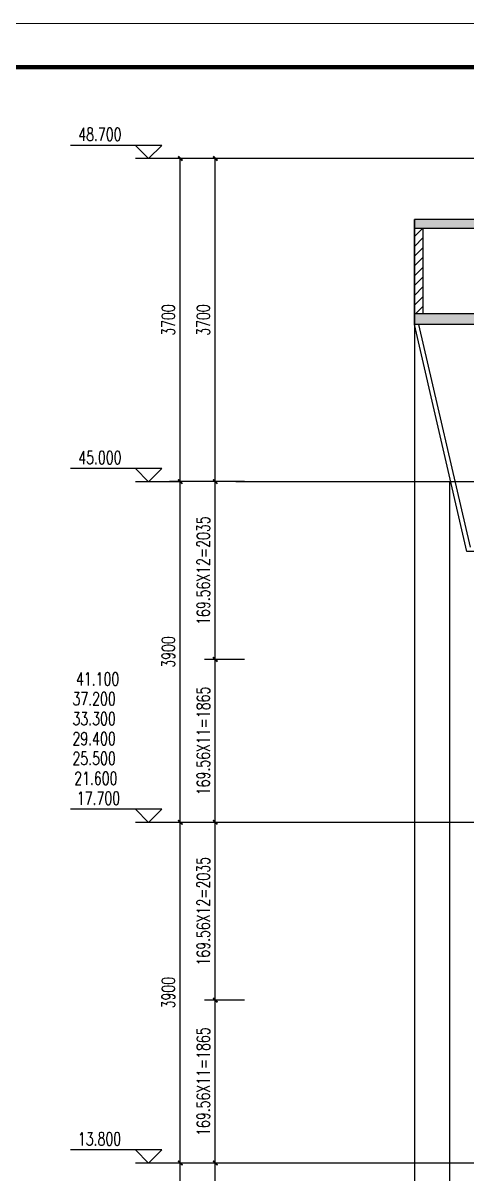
# Model space of a CAD drawing. Extents: x 1738711 to 2346805, y 1189731 to 2516152.
# Drawn here: x 2037918 to 2042993, y 1384747 to 1397922 of the extents above; entities that cross this region are included whole.
import ezdxf
from ezdxf.enums import TextEntityAlignment as Align

# ---------------------------------------------------------------- set-up
doc = ezdxf.new("R2010")
doc.units = 0
doc.header["$LTSCALE"] = 1000
doc.header["$MEASUREMENT"] = 0
doc.linetypes.add('复件 140224通州运河二期售楼部条件图_t3$0$X-ME SHAFT SH$0$X-B2$0$WATER_LINE', pattern=[0])
for name, color, linetype in [('DIM_ELEV', 3, 'Continuous'), ('DOTE', 1, 'Continuous'), ('PUB_DIM', 3, 'Continuous'), ('PUB_HATCH', 8, 'Continuous'), ('PUB_TEXT', 7, 'Continuous'), ('TK', 4, 'Continuous'), ('WALL', 40, 'Continuous'), ('看线', 8, 'Continuous')]:
    doc.layers.add(name, color=color, linetype=linetype)
doc.styles.add('_TCH_DIM', font='SIMPLEX', dxfattribs={"bigfont": 'GBCBIG'})
doc.styles.add('_TCH_DIM_T3', font='SIMPLEX', dxfattribs={"width": 0.705882, "bigfont": 'GBCBIG'})
doc.styles.add('宋体', font='SIMSUN.TTF', dxfattribs={"width": 0.75})
doc.dimstyles.new('_TCH_ARCH&&50', dxfattribs={"dimtxt": 148.75, "dimasz": 50, "dimexe": 125, "dimexo": 150, "dimgap": 63.125, "dimtad": 1, "dimdec": 0, "dimzin": 0, "dimdsep": 46, "dimtxsty": '_TCH_DIM_T3', "dimblk": 'ARCHTICK', "dimcen": 0.09, "dimclrt": 7, "dimazin": 2, "dimtfac": 1, "dimtdec": 0, "dimtix": 1, "dimtmove": 2, "dimatfit": 3, "dimfxl": 50, "dimtolj": 1, "dimtzin": 0, "dimarcsym": 0})

# ---------------------------------------------------------------- blocks, each defined once
blk = doc.blocks.new('hjashrtahreahe')
at = {"layer": 'TK', "color": 7, "const_width": 25}
blk.add_lwpolyline([(0, 59400), (84100, 59400), (84100, 0), (0, 0)], close=True, dxfattribs=at)
at = {"layer": 'TK', "color": 3, "const_width": 100}
blk.add_lwpolyline([(2500, 1000), (2500, 58400), (83100, 58400), (83100, 1000)], close=True, dxfattribs=at)
at = {"layer": 'TK', "style": '宋体', "width": 0.75}
for tag, height, p in [('项目负责人', 350, (6003, 57089)), ('专业负责人', 350, (6003, 56224)), ('设计人', 350, (6003, 55419)), ('版号1', 250, (77304, 22193)), ('时间1', 250, (82405, 22193)), ('版号2', 250, (77304, 21593)), ('时间2', 250, (82405, 21593)), ('版号3', 250, (77304, 20993)), ('时间3', 250, (82405, 20993)), ('建筑会签', 0.0001, (78978, 2403)), ('电气会签', 0.0001, (82128, 2403)), ('结构会签', 0.0001, (78978, 1803)), ('暖通会签', 0.0001, (82128, 1803)), ('给排水会签', 0.0001, (78978, 1250)), ('智能化会签', 0.0001, (82128, 1250))]:
    blk.add_attdef(tag, text='', height=height, dxfattribs=at).set_placement(p, align=Align.CENTER)
for tag, p in [('合作设计单位', (80816, 48986)), ('版号说明1', (79854, 22318)), ('版号说明2', (79854, 21718)), ('版号说明3', (79854, 21118)), ('浙江绿储科技有限公司', (80545, 16036)), ('百兆瓦级集中式熔盐储能关键', (80545, 14953)), ('设备研发及制造基地项目', (80545, 14603)), ('1#研发楼', (80545, 13636)), ('图名', (80545, 12436)), ('工程编号', (78978, 11461)), ('子项编号', (82128, 11461)), ('建筑', (78978, 10711)), ('图号', (82128, 10711)), ('施工图', (78978, 9961)), ('2023.03', (82128, 9961)), ('审定', (79353, 8461)), ('审核', (79353, 7711)), ('工程负责', (79353, 6961)), ('专业负责', (79353, 6211)), ('设计', (79353, 5461)), ('制图', (79353, 4711)), ('校对', (79353, 3961))]:
    blk.add_attdef(tag, text='', height=250, dxfattribs=at).set_placement(p, align=Align.MIDDLE_CENTER)
blk = doc.blocks.new('_ArchTick')
at = {"color": 0, "linetype": 'ByBlock', "const_width": 0.4}
blk.add_lwpolyline([(-0.5, -0.5), (0.5, 0.5)], dxfattribs=at)
blk = doc.blocks.new('*D1531')
at = {"layer": 'Defpoints', "color": 0, "transparency": 16777216}
for p in [(2039716, 1384872), (2040201, 1384872), (2040201, 1380972)]:
    blk.add_point(p, dxfattribs=at)
at = {"layer": 'PUB_DIM', "color": 0, "lineweight": -2, "transparency": 16777216}
for p, q in [((2040051, 1384872), (2039591, 1384872)), ((2039716, 1380972), (2039716, 1384872)), ((2040051, 1380972), (2039591, 1380972))]:
    blk.add_line(p, q, dxfattribs=at)
at = {"layer": 'PUB_DIM', "color": 0, "lineweight": -2, "transparency": 16777216, "xscale": 50, "yscale": 50, "zscale": 50}
for p, rotation in [((2039716, 1384872), 90), ((2039716, 1380972), 270)]:
    blk.add_blockref('_ArchTick', p, dxfattribs=dict(at, rotation=rotation))
at = {"layer": 'PUB_DIM', "color": 7, "transparency": 16777216, "insert": (2039579, 1382922), "char_height": 148.8, "attachment_point": 5, "rotation": 90, "style": '_TCH_DIM_T3'}
blk.add_mtext('\\A1;3900', dxfattribs=at)
blk = doc.blocks.new('*D1532')
at = {"layer": 'Defpoints', "color": 0, "transparency": 16777216}
for p in [(2039716, 1388772), (2040201, 1388772), (2040201, 1384872)]:
    blk.add_point(p, dxfattribs=at)
at = {"layer": 'PUB_DIM', "color": 0, "lineweight": -2, "transparency": 16777216}
for p, q in [((2040051, 1388772), (2039591, 1388772)), ((2039716, 1384872), (2039716, 1388772)), ((2040051, 1384872), (2039591, 1384872))]:
    blk.add_line(p, q, dxfattribs=at)
at = {"layer": 'PUB_DIM', "color": 0, "lineweight": -2, "transparency": 16777216, "xscale": 50, "yscale": 50, "zscale": 50}
for p, rotation in [((2039716, 1388772), 90), ((2039716, 1384872), 270)]:
    blk.add_blockref('_ArchTick', p, dxfattribs=dict(at, rotation=rotation))
at = {"layer": 'PUB_DIM', "color": 7, "transparency": 16777216, "insert": (2039579, 1386822), "char_height": 148.8, "attachment_point": 5, "rotation": 90, "style": '_TCH_DIM_T3'}
blk.add_mtext('\\A1;3900', dxfattribs=at)
blk = doc.blocks.new('*D1533')
at = {"layer": 'Defpoints', "color": 0, "transparency": 16777216}
for p in [(2039716, 1392672), (2040201, 1392672), (2040201, 1388772)]:
    blk.add_point(p, dxfattribs=at)
at = {"layer": 'PUB_DIM', "color": 0, "lineweight": -2, "transparency": 16777216}
for p, q in [((2040051, 1392672), (2039591, 1392672)), ((2039716, 1388772), (2039716, 1392672)), ((2040051, 1388772), (2039591, 1388772))]:
    blk.add_line(p, q, dxfattribs=at)
at = {"layer": 'PUB_DIM', "color": 0, "lineweight": -2, "transparency": 16777216, "xscale": 50, "yscale": 50, "zscale": 50}
for p, rotation in [((2039716, 1392672), 90), ((2039716, 1388772), 270)]:
    blk.add_blockref('_ArchTick', p, dxfattribs=dict(at, rotation=rotation))
at = {"layer": 'PUB_DIM', "color": 7, "transparency": 16777216, "insert": (2039579, 1390722), "char_height": 148.8, "attachment_point": 5, "rotation": 90, "style": '_TCH_DIM_T3'}
blk.add_mtext('\\A1;3900', dxfattribs=at)
blk = doc.blocks.new('*D1534')
at = {"layer": 'Defpoints', "color": 0, "transparency": 16777216}
for p in [(2039716, 1396372), (2040201, 1396372), (2040201, 1392672)]:
    blk.add_point(p, dxfattribs=at)
at = {"layer": 'PUB_DIM', "color": 0, "lineweight": -2, "transparency": 16777216}
for p, q in [((2040051, 1396372), (2039591, 1396372)), ((2039716, 1392672), (2039716, 1396372)), ((2040051, 1392672), (2039591, 1392672))]:
    blk.add_line(p, q, dxfattribs=at)
at = {"layer": 'PUB_DIM', "color": 0, "lineweight": -2, "transparency": 16777216, "xscale": 50, "yscale": 50, "zscale": 50}
for p, rotation in [((2039716, 1396372), 90), ((2039716, 1392672), 270)]:
    blk.add_blockref('_ArchTick', p, dxfattribs=dict(at, rotation=rotation))
at = {"layer": 'PUB_DIM', "color": 7, "transparency": 16777216, "insert": (2039579, 1394522), "char_height": 148.8, "attachment_point": 5, "rotation": 90, "style": '_TCH_DIM_T3'}
blk.add_mtext('\\A1;3700', dxfattribs=at)
blk = doc.blocks.new('*D1542')
at = {"layer": 'Defpoints', "color": 0, "transparency": 16777216}
for p in [(2040116, 1384872), (2040601, 1384872), (2040601, 1382837)]:
    blk.add_point(p, dxfattribs=at)
at = {"layer": 'PUB_DIM', "color": 0, "lineweight": -2, "transparency": 16777216}
for p, q in [((2040451, 1384872), (2039991, 1384872)), ((2040116, 1382837), (2040116, 1384872)), ((2040451, 1382837), (2039991, 1382837))]:
    blk.add_line(p, q, dxfattribs=at)
at = {"layer": 'PUB_DIM', "color": 0, "lineweight": -2, "transparency": 16777216, "xscale": 50, "yscale": 50, "zscale": 50}
for p, rotation in [((2040116, 1384872), 90), ((2040116, 1382837), 270)]:
    blk.add_blockref('_ArchTick', p, dxfattribs=dict(at, rotation=rotation))
at = {"layer": 'PUB_DIM', "color": 7, "transparency": 16777216, "insert": (2039979, 1383854), "char_height": 148.75, "attachment_point": 5, "rotation": 90, "style": '_TCH_DIM_T3'}
blk.add_mtext('\\A1;169.56X12=2035', dxfattribs=at)
blk = doc.blocks.new('*D1543')
at = {"layer": 'Defpoints', "color": 0, "transparency": 16777216}
for p in [(2040116, 1386737), (2040601, 1386737), (2040601, 1384872)]:
    blk.add_point(p, dxfattribs=at)
at = {"layer": 'PUB_DIM', "color": 0, "lineweight": -2, "transparency": 16777216}
for p, q in [((2040451, 1386737), (2039991, 1386737)), ((2040116, 1384872), (2040116, 1386737)), ((2040451, 1384872), (2039991, 1384872))]:
    blk.add_line(p, q, dxfattribs=at)
at = {"layer": 'PUB_DIM', "color": 0, "lineweight": -2, "transparency": 16777216, "xscale": 50, "yscale": 50, "zscale": 50}
for p, rotation in [((2040116, 1386737), 90), ((2040116, 1384872), 270)]:
    blk.add_blockref('_ArchTick', p, dxfattribs=dict(at, rotation=rotation))
at = {"layer": 'PUB_DIM', "color": 7, "transparency": 16777216, "insert": (2039979, 1385804), "char_height": 148.75, "attachment_point": 5, "rotation": 90, "style": '_TCH_DIM_T3'}
blk.add_mtext('\\A1;169.56X11=1865', dxfattribs=at)
blk = doc.blocks.new('*D1544')
at = {"layer": 'Defpoints', "color": 0, "transparency": 16777216}
for p in [(2040116, 1388772), (2040601, 1388772), (2040601, 1386737)]:
    blk.add_point(p, dxfattribs=at)
at = {"layer": 'PUB_DIM', "color": 0, "lineweight": -2, "transparency": 16777216}
for p, q in [((2040451, 1388772), (2039991, 1388772)), ((2040116, 1386737), (2040116, 1388772)), ((2040451, 1386737), (2039991, 1386737))]:
    blk.add_line(p, q, dxfattribs=at)
at = {"layer": 'PUB_DIM', "color": 0, "lineweight": -2, "transparency": 16777216, "xscale": 50, "yscale": 50, "zscale": 50}
for p, rotation in [((2040116, 1388772), 90), ((2040116, 1386737), 270)]:
    blk.add_blockref('_ArchTick', p, dxfattribs=dict(at, rotation=rotation))
at = {"layer": 'PUB_DIM', "color": 7, "transparency": 16777216, "insert": (2039979, 1387754), "char_height": 148.75, "attachment_point": 5, "rotation": 90, "style": '_TCH_DIM_T3'}
blk.add_mtext('\\A1;169.56X12=2035', dxfattribs=at)
blk = doc.blocks.new('*D1545')
at = {"layer": 'Defpoints', "color": 0, "transparency": 16777216}
for p in [(2040116, 1390637), (2040601, 1390637), (2040601, 1388772)]:
    blk.add_point(p, dxfattribs=at)
at = {"layer": 'PUB_DIM', "color": 0, "lineweight": -2, "transparency": 16777216}
for p, q in [((2040451, 1390637), (2039991, 1390637)), ((2040116, 1388772), (2040116, 1390637)), ((2040451, 1388772), (2039991, 1388772))]:
    blk.add_line(p, q, dxfattribs=at)
at = {"layer": 'PUB_DIM', "color": 0, "lineweight": -2, "transparency": 16777216, "xscale": 50, "yscale": 50, "zscale": 50}
for p, rotation in [((2040116, 1390637), 90), ((2040116, 1388772), 270)]:
    blk.add_blockref('_ArchTick', p, dxfattribs=dict(at, rotation=rotation))
at = {"layer": 'PUB_DIM', "color": 7, "transparency": 16777216, "insert": (2039979, 1389704), "char_height": 148.75, "attachment_point": 5, "rotation": 90, "style": '_TCH_DIM_T3'}
blk.add_mtext('\\A1;169.56X11=1865', dxfattribs=at)
blk = doc.blocks.new('*D1546')
at = {"layer": 'Defpoints', "color": 0, "transparency": 16777216}
for p in [(2040116, 1392672), (2040601, 1392672), (2040601, 1390637)]:
    blk.add_point(p, dxfattribs=at)
at = {"layer": 'PUB_DIM', "color": 0, "lineweight": -2, "transparency": 16777216}
for p, q in [((2040451, 1392672), (2039991, 1392672)), ((2040116, 1390637), (2040116, 1392672)), ((2040451, 1390637), (2039991, 1390637))]:
    blk.add_line(p, q, dxfattribs=at)
at = {"layer": 'PUB_DIM', "color": 0, "lineweight": -2, "transparency": 16777216, "xscale": 50, "yscale": 50, "zscale": 50}
for p, rotation in [((2040116, 1392672), 90), ((2040116, 1390637), 270)]:
    blk.add_blockref('_ArchTick', p, dxfattribs=dict(at, rotation=rotation))
at = {"layer": 'PUB_DIM', "color": 7, "transparency": 16777216, "insert": (2039979, 1391654), "char_height": 148.75, "attachment_point": 5, "rotation": 90, "style": '_TCH_DIM_T3'}
blk.add_mtext('\\A1;169.56X12=2035', dxfattribs=at)
blk = doc.blocks.new('*D1547')
at = {"layer": 'Defpoints', "color": 0, "transparency": 16777216}
for p in [(2040116, 1396372), (2040601, 1396372), (2040601, 1392672)]:
    blk.add_point(p, dxfattribs=at)
at = {"layer": 'PUB_DIM', "color": 0, "lineweight": -2, "transparency": 16777216}
for p, q in [((2040451, 1396372), (2039991, 1396372)), ((2040116, 1392672), (2040116, 1396372)), ((2040451, 1392672), (2039991, 1392672))]:
    blk.add_line(p, q, dxfattribs=at)
at = {"layer": 'PUB_DIM', "color": 0, "lineweight": -2, "transparency": 16777216, "xscale": 50, "yscale": 50, "zscale": 50}
for p, rotation in [((2040116, 1396372), 90), ((2040116, 1392672), 270)]:
    blk.add_blockref('_ArchTick', p, dxfattribs=dict(at, rotation=rotation))
at = {"layer": 'PUB_DIM', "color": 7, "transparency": 16777216, "insert": (2039979, 1394522), "char_height": 148.8, "attachment_point": 5, "rotation": 90, "style": '_TCH_DIM_T3'}
blk.add_mtext('\\A1;3700', dxfattribs=at)

msp = doc.modelspace()

# ---------------------------------------------------------------- hatches: boundary and pattern name
at = {"layer": 'PUB_HATCH', "linetype": '复件 140224通州运河二期售楼部条件图_t3$0$X-ME SHAFT SH$0$X-B2$0$WATER_LINE'}
h = msp.add_hatch(dxfattribs=at)
h.set_pattern_fill('钢筋混凝土', color=256, scale=50, style=0)
h.set_pattern_definition([(45, (0, 0), (-88.3883476, 88.3883476), []), (50, (0, 0), (358.63009, -31.376067), [37.5, -412.5]), (355, (0, 0), (-69.375667, 376.096067), [30, -330]), (100.4514, (29.9, -2.6), (289.25469, 344.71977), [31.870095, -350.571056]), (46.1842, (0, 100), (533.620524, -82.75951), [56.25, -618.75]), (96.6356, (44.47, 93.1), (467.33135, 487.05894), [47.80514, -525.8565]), (351.1842, (0, 100), (467.33097, 487.0593), [45, -495]), (21, (50, 75), (298.453526, -201.309445), [37.5, -412.5]), (326, (50, 75), (121.657666, 362.57502), [30, -330]), (71.4514, (74.87, 58.22), (420.111314, 161.26525), [31.870095, -350.571056]), (37.5, (0, 0), (6.0799277, 166.446927), [0, -326, 0, -335, 0, -331.25]), (7.5, (0, 0), (131.534769, 197.205856), [0, -191, 0, -318.5, 0, -126.25]), (327.5, (-111.5, 0), (266.911218, -11.277436), [0, -125, 0, -390, 0, -517.5]), (317.5, (-161.5, 0), (291.593085, 50.052491), [0, -162.5, 0, -259, 0, -367.5])])
h.paths.add_polyline_path([(2050093.2, 1395371.6), (2050093.2, 1396771.6), (2049892.4, 1396771.6), (2049892.4, 1396671.6), (2049992.4, 1396671.6), (2049992.4, 1396371.6), (2043193.2, 1396371.6), (2043193.2, 1396671.6), (2043293.2, 1396671.6), (2043293.2, 1396771.6), (2043092.4, 1396771.6), (2043092.4, 1395671.6), (2042393.2, 1395671.6), (2042393.2, 1395571.6), (2043092.4, 1395571.6), (2043092.4, 1394591.6), (2042393.2, 1394591.6), (2042393.2, 1394471.6), (2043293.2, 1394471.6), (2043293.2, 1396251.6), (2049893.2, 1396251.6), (2049893.2, 1395071.6), (2050093.2, 1395071.6), (2050093.2, 1395271.6), (2050893.2, 1395271.6), (2050893.2, 1395371.6)])
h.paths.add_polyline_path([(2043393.2, 1392671.6), (2043092.4, 1392671.6), (2043092.4, 1391871.6), (2043093.2, 1391871.6), (2043393.2, 1391871.6)])
h = msp.add_hatch(dxfattribs=at)
h.set_pattern_fill('ANSI31', color=256, scale=50, style=0)
h.set_pattern_definition([(45, (0, 0), (-56.1266008, 56.1266008), [])])
h.paths.add_polyline_path([(2043293.2, 1394471.6), (2043092.4, 1394471.6), (2043092.4, 1392671.6), (2043293.2, 1392671.6)])
h.paths.add_polyline_path([(2042493.2, 1395571.6), (2042393.2, 1395571.6), (2042393.2, 1394591.6), (2042493.2, 1394591.6)])

# ---------------------------------------------------------------- linework, layer by layer
at = {"layer": 'DIM_ELEV'}
for p, q in [((2039504.2, 1396521.6), (2038460.2, 1396521.6)), ((2039354.2, 1396371.6), (2039204.2, 1396521.6)), ((2039354.2, 1396371.6), (2039504.2, 1396521.6)), ((2039704.2, 1396371.6), (2039204.2, 1396371.6)), ((2039504.2, 1392821.6), (2038460.2, 1392821.6)), ((2039354.2, 1392671.6), (2039204.2, 1392821.6)), ((2039354.2, 1392671.6), (2039504.2, 1392821.6)), ((2039704.2, 1392671.6), (2039204.2, 1392671.6)), ((2039504.2, 1388921.6), (2038460.2, 1388921.6)), ((2039354.2, 1388771.6), (2039204.2, 1388921.6)), ((2039354.2, 1388771.6), (2039504.2, 1388921.6)), ((2039704.2, 1388771.6), (2039204.2, 1388771.6)), ((2039504.2, 1385021.6), (2038460.2, 1385021.6)), ((2039354.2, 1384871.6), (2039204.2, 1385021.6)), ((2039354.2, 1384871.6), (2039504.2, 1385021.6)), ((2039704.2, 1384871.6), (2039204.2, 1384871.6))]:
    msp.add_line(p, q, dxfattribs=at)
at = {"layer": 'DOTE'}
for p, q in [((2051903.8, 1396371.6), (2040349.5, 1396371.6)), ((2051903.8, 1392671.6), (2040349.5, 1392671.6)), ((2051903.8, 1388771.6), (2040349.5, 1388771.6)), ((2051903.8, 1384871.6), (2040349.5, 1384871.6))]:
    msp.add_line(p, q, dxfattribs=at)
at = {"layer": 'WALL'}
for p, q in [((2043092.4, 1395671.6), (2042393.2, 1395671.6)), ((2042393.2, 1394471.6), (2042393.2, 1395671.6)), ((2043092.4, 1395571.6), (2042393.2, 1395571.6)), ((2042493.2, 1394591.6), (2042493.2, 1395571.6)), ((2043092.4, 1394591.6), (2042393.2, 1394591.6)), ((2042993.2, 1391871.6), (2042393.2, 1394471.6)), ((2043293.2, 1394471.6), (2042393.2, 1394471.6)), ((2043033, 1391921.6), (2042444.5, 1394471.6)), ((2043092.4, 1391871.6), (2042993.2, 1391871.6))]:
    msp.add_line(p, q, dxfattribs=at)
at = {"layer": '看线'}
for p, q in [((2042393.2, 1395671.6), (2042393.2, 1381871.6)), ((2042793.2, 1392671.6), (2042793.2, 1380921.6))]:
    msp.add_line(p, q, dxfattribs=at)

# ---------------------------------------------------------------- block references
at = {"xscale": 0.5, "yscale": 0.5, "zscale": 0.5}
msp.add_blockref('hjashrtahreahe', (2023983.1, 1368216), dxfattribs=at)

# ---------------------------------------------------------------- texts
at = {"layer": 'PUB_TEXT', "color": 7, "style": '_TCH_DIM', "width": 0.705882}
for s, p in [('48.700', (2038549.2, 1396574.1)), ('45.000', (2038549.2, 1392874.1)), ('41.100', (2038523.2, 1390339.1)), ('37.200', (2038483.2, 1390111.6)), ('33.300', (2038483.2, 1389884.1)), ('29.400', (2038483.2, 1389656.6)), ('25.500', (2038483.2, 1389429.1)), ('21.600', (2038503.2, 1389201.6)), ('17.700', (2038533.2, 1388974.1)), ('13.800', (2038545.2, 1385074.1))]:
    msp.add_text(s, height=148.75, dxfattribs=at).set_placement(p)

# ---------------------------------------------------------------- dimensions: what is measured, and where the dimension line sits
at = {"layer": 'PUB_DIM'}
for p1, p2, picture, middle in [((2040201.4, 1392671.6), (2040201.4, 1396371.6), '*D1534', (2039578.7, 1394521.6)), ((2040601.4, 1392671.6), (2040601.4, 1396371.6), '*D1547', (2039978.7, 1394521.6)), ((2040201.4, 1388771.6), (2040201.4, 1392671.6), '*D1533', (2039578.7, 1390721.6)), ((2040201.4, 1384871.6), (2040201.4, 1388771.6), '*D1532', (2039578.7, 1386821.6)), ((2040201.4, 1380971.6), (2040201.4, 1384871.6), '*D1531', (2039578.7, 1382921.6))]:
    dim = msp.add_aligned_dim(p1=p1, p2=p2, distance=485.2, dimstyle='_TCH_ARCH&&50', dxfattribs=at)
    dim.commit()
    dim.dimension.update_dxf_attribs({"geometry": picture, "text_midpoint": middle})
for p1, p2, text, picture, middle in [((2040601.4, 1390636.9), (2040601.4, 1392671.6), '169.56X12=2035', '*D1546', (2039978.7, 1391654.3)), ((2040601.4, 1388771.6), (2040601.4, 1390636.9), '169.56X11=1865', '*D1545', (2039978.7, 1389704.3)), ((2040601.4, 1386736.9), (2040601.4, 1388771.6), '169.56X12=2035', '*D1544', (2039978.7, 1387754.3)), ((2040601.4, 1384871.6), (2040601.4, 1386736.9), '169.56X11=1865', '*D1543', (2039978.7, 1385804.3)), ((2040601.4, 1382836.9), (2040601.4, 1384871.6), '169.56X12=2035', '*D1542', (2039978.7, 1383854.3))]:
    dim = msp.add_aligned_dim(p1=p1, p2=p2, distance=485.2, text=text, dimstyle='_TCH_ARCH&&50', dxfattribs=at)
    dim.commit()
    dim.dimension.update_dxf_attribs({"geometry": picture, "text_midpoint": middle})

doc.saveas('drawing.dxf')
